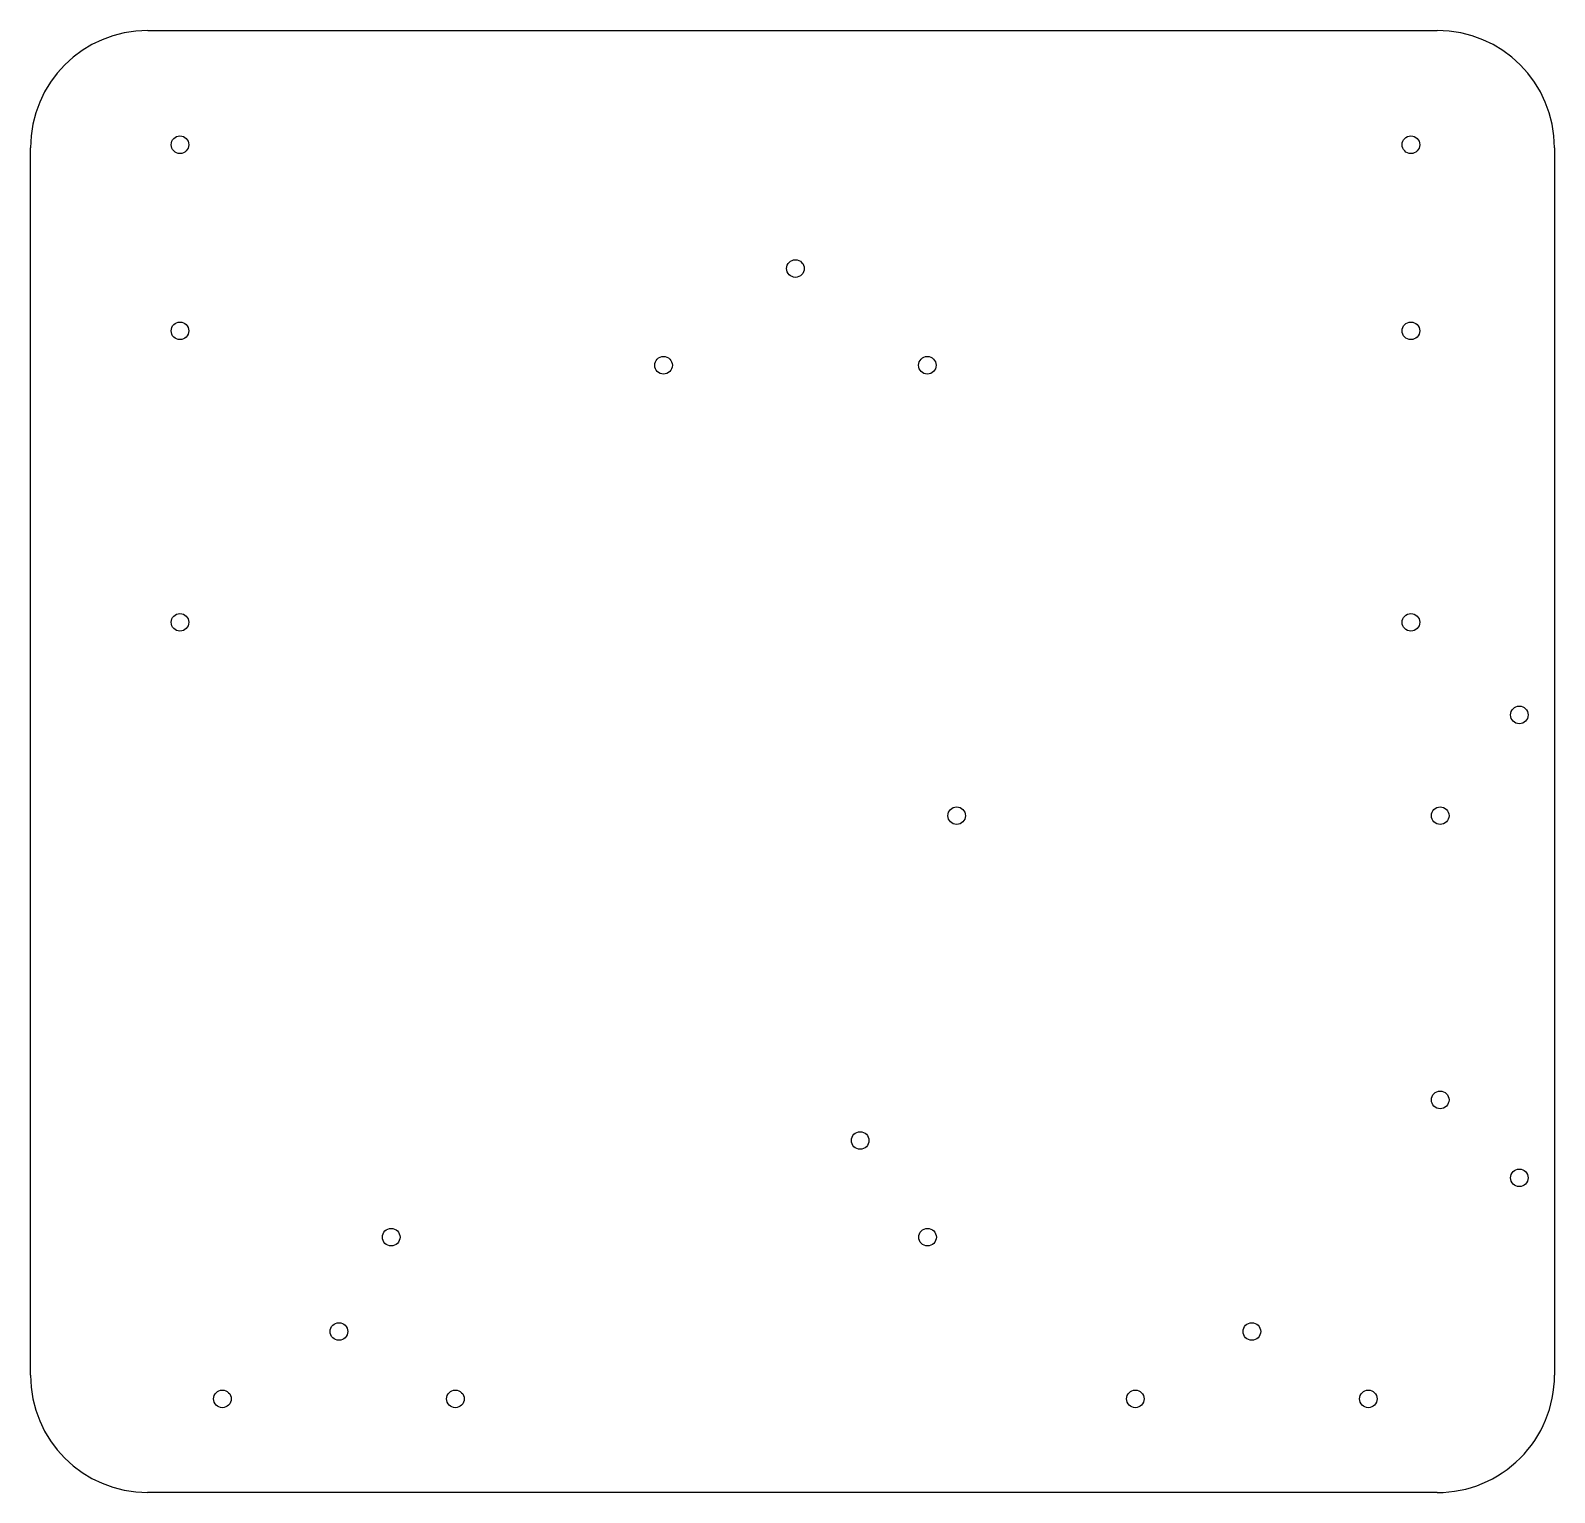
# Model space of a CAD drawing. Header units: millimetres. Extents: x 20 to 280, y 5 to 254.
import ezdxf

# ---------------------------------------------------------------- set-up
doc = ezdxf.new("R2010")
doc.units = ezdxf.units.MM

msp = doc.modelspace()

# ---------------------------------------------------------------- linework, layer by layer
at = {"color": 7, "linetype": 'Continuous'}
for p, q in [((40, 254), (260, 254)), ((20, 24.5), (20, 234)), ((280, 234), (280, 24.5)), ((259.99, 4.5), (39.99, 4.5))]:
    msp.add_line(p, q, dxfattribs=at)
for centre in [(45.5, 234.5), (255.5, 234.5), (150.5, 213.37), (45.5, 202.75), (255.5, 202.75), (128, 196.87), (173, 196.87), (45.5, 153), (255.5, 153), (274, 137.2), (178, 120), (260.5, 120), (260.5, 71.5), (161.54, 64.58), (274, 58.2), (81.54, 48.08), (173.04, 48.08), (72.62, 31.98), (228.37, 31.98), (52.74, 20.48), (92.49, 20.48), (208.49, 20.48), (248.24, 20.48)]:
    msp.add_circle(centre, 1.5, dxfattribs=at)
for centre, start, end in [((40, 234), 90, 180), ((260, 234), 0, 90), ((40, 24.5), 180, 269.9838), ((260, 24.5), 269.9838, 360)]:
    msp.add_arc(centre, 20, start, end, dxfattribs=at)

doc.saveas('drawing.dxf')
